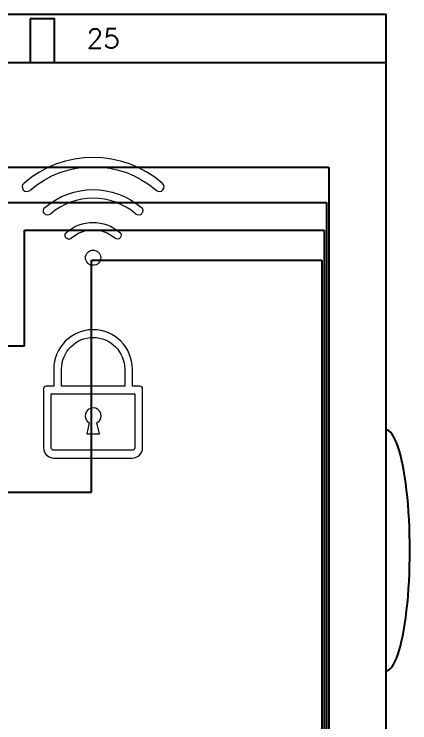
# Model space of a CAD drawing. Header units: millimetres. Extents: x 38 to 574, y 164 to 344.
# Drawn here: x 475.22 to 491.64, y 196.51 to 225.91 of the extents above; entities that cross this region are included whole.
import ezdxf
from ezdxf.enums import TextEntityAlignment as Align

# ---------------------------------------------------------------- set-up
doc = ezdxf.new("R2010")
doc.units = ezdxf.units.MM
doc.header["$LTSCALE"] = 3
doc.layers.get('0').update_dxf_attribs({"linetype": 'CONTINUOUS'})
doc.layers.add('C', color=1, linetype='CONTINUOUS')
doc.layers.add('DWG', color=7, linetype='CONTINUOUS')
doc.styles.add('ROMANS', font='romans.shx')

msp = doc.modelspace()

# ---------------------------------------------------------------- linework, layer by layer
msp.add_line((414.137, 223.912), (490.637, 223.912))
for points in [[(414.137, 181.412), (414.137, 225.912), (490.637, 225.912), (490.637, 181.412)], [(475.887, 225.712), (475.887, 223.912), (476.887, 223.912), (476.887, 225.712)]]:
    msp.add_lwpolyline(points, close=True)
msp.add_ellipse((490.637, 203.662), major_axis=(0, -5), ratio=0.2, start_param=0, end_param=3.141593)
at = {"layer": 'C', "color": 6}
for p, q in [((474.33, 219.563), (488.282, 219.563)), ((488.282, 219.563), (488.282, 187.124))]:
    msp.add_line(p, q, dxfattribs=at)
at = {"layer": 'C', "color": 4}
for p, q in [((467.373, 218.097), (488.182, 218.097)), ((488.182, 218.097), (488.182, 188.878))]:
    msp.add_line(p, q, dxfattribs=at)
at = {"layer": 'C'}
for p, q in [((475.653, 212.146), (475.653, 216.952)), ((475.653, 216.952), (488.082, 216.952)), ((488.082, 216.952), (488.082, 192.385)), ((469.219, 212.146), (475.653, 212.146))]:
    msp.add_line(p, q, dxfattribs=at)
at = {"layer": 'C', "color": 5}
for p, q in [((478.422, 206.083), (478.422, 215.71)), ((478.422, 215.71), (487.982, 215.71)), ((487.982, 215.71), (487.982, 194.092)), ((469.054, 206.083), (478.422, 206.083))]:
    msp.add_line(p, q, dxfattribs=at)
at = {"layer": 'DWG', "lineweight": 0}
for points in [[(481.371, 218.892, 0.37367), (475.618, 218.892, 1), (475.87, 218.602, -0.37367), (481.119, 218.602, 1)], [(480.264, 217.618, 0.37367), (476.724, 217.618, -1), (476.491, 217.887, -0.37367), (480.497, 217.887, -1)], [(479.393, 216.615, 0.37367), (477.595, 216.615, -1), (477.384, 216.858, -0.37367), (479.604, 216.858, -1)], [(480.548, 210.375, 0.414214), (480.447, 210.476), (480.126, 210.476), (480.126, 211.186, 1), (476.863, 211.186), (476.863, 210.476), (476.541, 210.476, 0.414214), (476.44, 210.375), (476.44, 207.922, 0.414214), (476.866, 207.496), (480.122, 207.496, 0.414214), (480.548, 207.922)], [(477.184, 210.476), (477.184, 211.186, -1), (479.805, 211.186), (479.805, 210.476)], [(480.227, 207.922, -0.414214), (480.122, 207.817), (476.866, 207.817, -0.414214), (476.761, 207.922), (476.761, 210.155), (480.227, 210.155)], [(478.656, 208.955, 3.847294), (478.332, 208.955), (478.231, 208.497), (478.757, 208.497)]]:
    msp.add_lwpolyline(points, format="xyb", close=True, dxfattribs=at)
msp.add_circle((478.494, 215.807), 0.315, dxfattribs=at)

# ---------------------------------------------------------------- texts
at = {"style": 'ROMANS'}
msp.add_text('25', height=0.804, dxfattribs=at).set_placement((478.918, 224.902), align=Align.MIDDLE)

doc.saveas('drawing.dxf')
